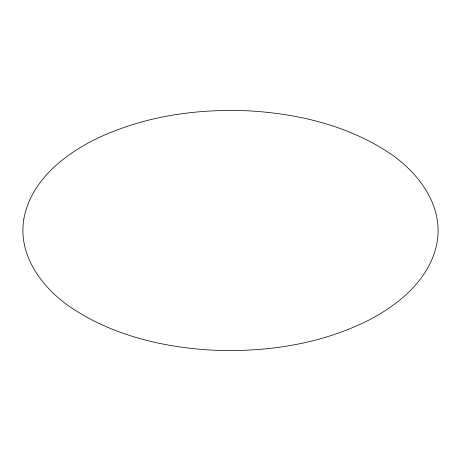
<?xml version="1.0" encoding="UTF-8"?>
<svg xmlns="http://www.w3.org/2000/svg" width="461" height="461" viewBox="0 0 461 461"><rect width="100%" height="100%" fill="white"/><g stroke="black" fill="none" stroke-linecap="round" stroke-linejoin="round"><path stroke-width="0.69" d="M23.868 218.952C17.368 256.892 44.406 290.926 74.815 310.017C115.273 335.913 163.459 347.196 210.965 350.066C264.464 352.677 319.473 344.667 367.757 320.654C399.266 304.571 430.58 278.68 437.132 242.048C443.632 204.108 416.594 170.074 386.185 150.983C345.727 125.087 297.541 113.804 250.035 110.934C196.536 108.323 141.527 116.333 93.243 140.346C61.734 156.429 30.42 182.32 23.868 218.952"/></g></svg>
